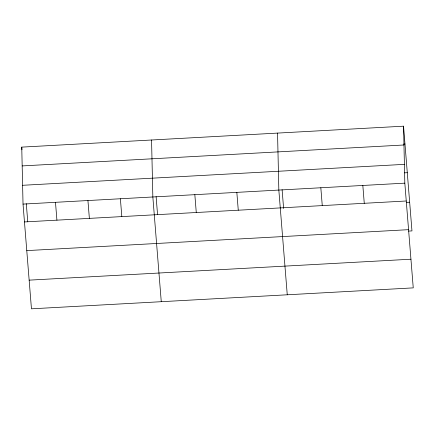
<?xml version="1.0" encoding="UTF-8"?>
<svg xmlns="http://www.w3.org/2000/svg" width="435" height="435" viewBox="0 0 435 435"><rect width="100%" height="100%" fill="white"/><g stroke="black" fill="none" stroke-linecap="round" stroke-linejoin="round"><path stroke-width="0.65" d="M403.544 126.183L404.822 183.157L413.25 287.878L31.456 308.817L23.033 204.097L21.75 147.122L403.544 126.183L411.967 230.903L408.579 231.088M403.626 144.094L404.98 144.023M22.174 165.92L403.968 144.985M22.609 185.294L404.403 164.354M404.577 172.842L407.285 172.695M23.033 204.097L404.822 183.157M24.469 221.937L406.257 200.997M406.274 202.416L409.661 202.231M26.774 250.609L408.568 229.669M29.15 280.145L410.944 259.211M362.828 185.462L364.264 203.303M320.829 187.762L322.264 205.603M282.103 189.671L283.615 208.468M287.258 294.789L278.835 190.068L277.552 133.094M236.836 192.373L238.271 210.208M194.836 194.673L196.272 212.514M156.111 196.582L157.568 214.711M161.265 301.7L152.843 196.979L151.559 139.999M120.386 198.757L121.822 216.597M87.935 200.535L89.371 218.375M55.484 202.318L56.92 220.159M21.75 147.122L21.962 149.765M26.301 203.7L27.758 221.828"/></g></svg>
